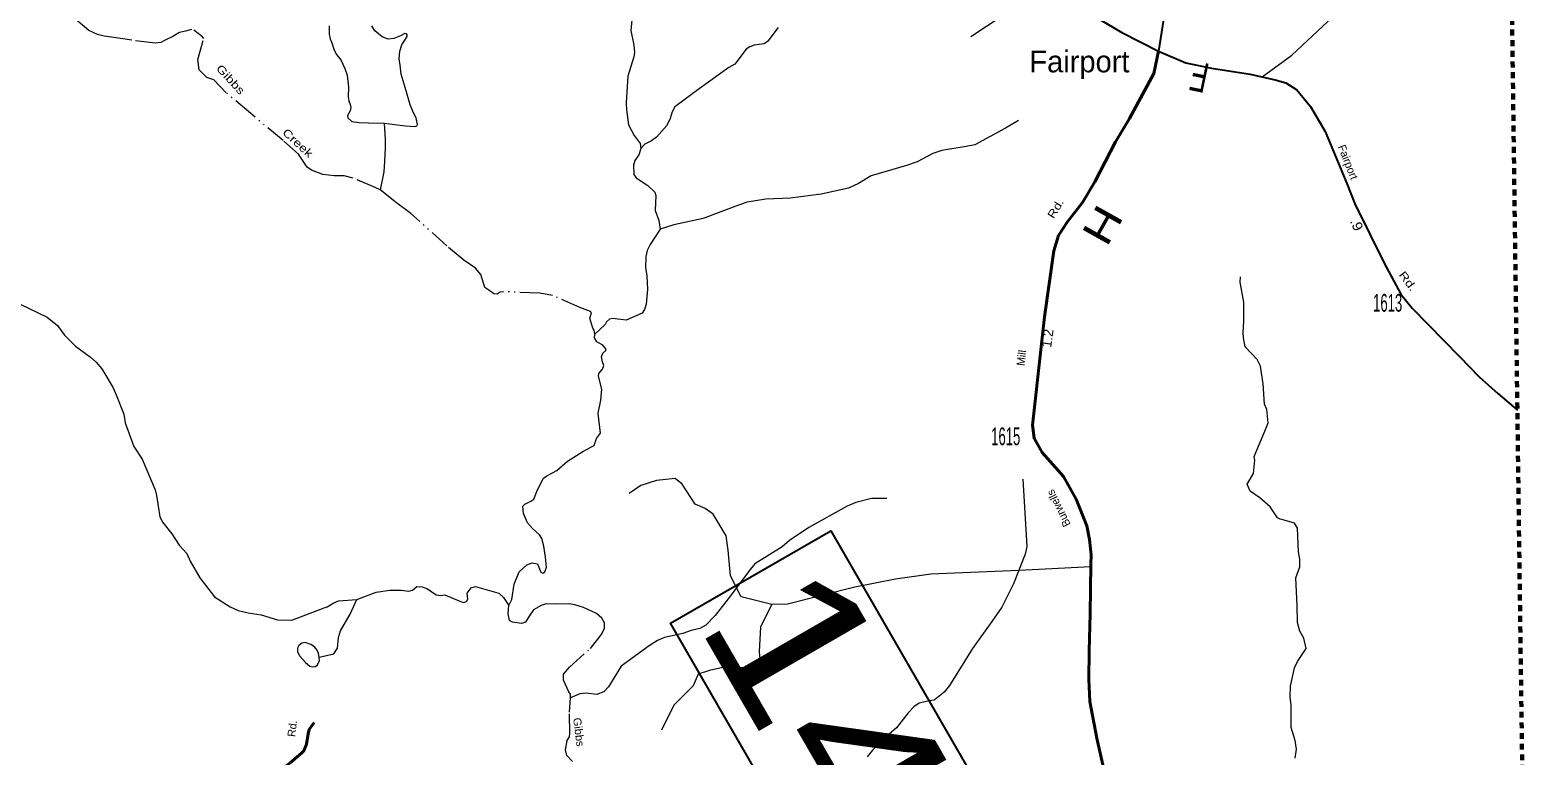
# Model space of a CAD drawing. Extents: x 626927 to 658553, y 251995 to 309938.
# Drawn here: x 650011 to 653829, y 272961 to 274800 of the extents above; entities that cross this region are included whole.
import ezdxf
from ezdxf.enums import TextEntityAlignment as Align

# ---------------------------------------------------------------- set-up
doc = ezdxf.new("R2010")
doc.units = 0
doc.header["$LTSCALE"] = 10
doc.linetypes.add('DASH_DOUBLE_DOT', pattern=[9.2, 5, -1.2, 0.3, -1.2, 0.3, -1.2])
doc.linetypes.add('SHORT_DASHED', pattern=[2.7, 1.5, -1.2])
for name, color, linetype, lineweight in [('11', 7, 'Continuous', 40), ('17', 7, 'Continuous', 25), ('31', 7, 'Continuous', 35), ('32', 7, 'Continuous', 25), ('35', 7, 'Continuous', 13), ('52', 7, 'SHORT_DASHED', 60), ('59', 7, 'DASH_DOUBLE_DOT', 13), ('62', 7, 'Continuous', 13)]:
    doc.layers.add(name, color=color, linetype=linetype, lineweight=lineweight)
for name, color, linetype in [('21', 7, 'Continuous'), ('22', 7, 'Continuous'), ('8', 7, 'Continuous'), ('9', 7, 'Continuous')]:
    doc.layers.add(name, color=color, linetype=linetype)

msp = doc.modelspace()

# ---------------------------------------------------------------- linework, layer by layer
at = {"layer": '31', "lineweight": 25}
msp.add_lwpolyline([(652118.45, 272456.06), (651632.9, 273297.05), (652038.83, 273531.41), (652524.38, 272690.42)], close=True, dxfattribs=at)
at = {"layer": '32'}
for points in [[(653743.42, 276320.59), (653725.78, 276308.65), (653701.89, 276292.36), (653663.01, 276268.25), (653625.78, 276250.17), (653410.85, 276196.2), (653206.06, 276141.95), (653102.84, 276112.09), (653054.65, 276089.08), (653021.8, 276061.13), (652986.21, 276021.68), (652954.45, 275976.75), (652935.56, 275945.79), (652919.13, 275892.64), (652913.1, 275848.8), (652911.74, 275686.33), (652912.01, 275429.07), (652917.21, 275144.41), (652922.14, 274999.21), (652917.21, 274955.37), (652906.53, 274907.97), (652881.34, 274826.88), (652868.8, 274746.2)], [(652084.56, 275829.27), (652096.53, 275769.21), (652105.84, 275706.2), (652115.69, 275659.62), (652137.05, 275605.37), (652156.49, 275568.39), (652180.03, 275535.51), (652246.29, 275467.57), (652293.38, 275422.63), (652316.66, 275391.13), (652357.72, 275320.99), (652428.64, 275194.69), (652498.45, 275051.4), (652537.33, 274993.86), (652580.04, 274938.52), (652614.81, 274893.86), (652664.09, 274859.34), (652775.25, 274793.59), (652868.8, 274746.2)], [(652868.8, 274746.2), (652937.75, 274716.74), (653002.91, 274703.59), (653100.92, 274688.25), (653164.17, 274673.73), (653190.45, 274666.05), (653218.93, 274648.52), (653253.42, 274605.78), (653290.66, 274542.77), (653345.14, 274410.98), (653365.95, 274359.48), (653439.6, 274209.07), (653481.76, 274130.71), (653511.06, 274095.37), (653630.43, 273972.63), (653680.26, 273921.67), (653727.27, 273879.05), (653777.07, 273837.07)]]:
    msp.add_lwpolyline(points, dxfattribs=at)
at = {"layer": '32', "lineweight": 40}
for points in [[(652868.8, 274746.2), (652856.7, 274689.89), (652795.37, 274575.37), (652759.51, 274516.47), (652707.49, 274415.09), (652676, 274363.31), (652637.12, 274313.45), (652615.22, 274278.93), (652603.72, 274240.57), (652579.9, 274073.17), (652571.14, 273997.01), (652548.96, 273798.93), (652553.35, 273765.5), (652574.15, 273729.89), (652628.09, 273668.79), (652659.85, 273611.8), (652686.68, 273543.86), (652694.07, 273509.06), (652697.91, 273470.71), (652697.36, 273446.6), (652695.72, 273320.57), (652692.7, 273227.14), (652692.16, 273154.27), (652694.89, 273098.92), (652712.14, 273006.05), (652729.12, 272930.98)], [(650730.82, 273046), (650717.45, 273027.55), (650714.97, 273016.67), (650711.4, 272990.51), (650704.66, 272974.26), (650698.84, 272968.37), (650670.09, 272943.44), (650616.43, 272903.99), (650550.72, 272877.69), (650464.47, 272845.09), (650385.62, 272819.88), (650321.56, 272808.37), (650287.61, 272793.58), (650239.42, 272762.89), (650172.89, 272720.43), (650138.39, 272703.99), (650083.63, 272690.29), (650065.02, 272684.26)]]:
    msp.add_lwpolyline(points, dxfattribs=at)
at = {"layer": '35'}
for points in [[(653131.23, 274681.29), (653206.24, 274736.33), (653297.05, 274821.74), (653353.57, 274879.94), (653378.48, 274912.21), (653386.4, 274931.83), (653400.78, 274982.56), (653408.91, 275018.75), (653415.31, 275044.77), (653416.61, 275060.47), (653420.53, 275068.17), (653435.07, 275094.34), (653440, 275104.66), (653452.13, 275119.48), (653465.93, 275129.95), (653540.01, 275170.36), (653594.4, 275204.37), (653658.75, 275246.81), (653675.6, 275260.62), (653697.02, 275293.76), (653706.54, 275304.23), (653756.72, 275338.81)], [(652594.53, 274919.91), (652554.72, 274889.44), (652393.09, 274782.22)], [(651889.58, 273344.27), (651811.48, 273364.26), (651784.24, 273416.96), (651778.8, 273482.38), (651773.35, 273518.73), (651740.66, 273573.25), (651720.68, 273587.79), (651695.26, 273598.69), (651662.57, 273649.57), (651644.4, 273664.11), (651597.19, 273658.66), (651557.23, 273645.94), (651528.17, 273625.95)], [(652697.22, 273440.38), (652515.22, 273430.59), (652291.84, 273421.5), (652202.85, 273408.78), (652099.33, 273388.79), (651928.62, 273345.17), (651889.58, 273344.27)], [(651889.58, 273344.27), (651860.52, 273287.93), (651856.89, 273224.32), (651860.52, 273189.79), (651844.17, 273180.71), (651780.61, 273187.98), (651731.58, 273177.07), (651702.52, 273167.99), (651689.81, 273138.91), (651640.77, 273089.84), (651609.9, 273026.23)]]:
    msp.add_lwpolyline(points, dxfattribs=at)
at = {"layer": '52'}
msp.add_lwpolyline([(653828.94, 270007.26), (653420.28, 300176.56)], dxfattribs=at)
at = {"layer": '59'}
for points in [[(650420.16, 274800.75), (650404.96, 274796.95), (650389.45, 274793.78), (650372.98, 274783.33), (650355.25, 274774.77), (650342.59, 274768.44), (650328.02, 274766.22), (650268.5, 274773.82), (650229.24, 274780.16), (650198.85, 274784.59), (650181.89, 274788.87), (650159.89, 274798.52), (650101.8, 274847.03)], [(650897.93, 274394.6), (650885.05, 274400.57), (650829.21, 274424.4), (650806.42, 274430.42), (650781.41, 274430.11), (650752.73, 274433.52), (650723.96, 274444.41), (650712.42, 274452.25), (650690.9, 274485.1), (650651.72, 274519.71), (650569.91, 274588.44), (650506.91, 274641.66), (650476.51, 274673.4), (650458.78, 274679.42), (650439.15, 274699.38), (650435.99, 274725.35), (650451.19, 274778.26), (650447.7, 274783.01), (650426.17, 274799.8)], [(651440.9, 274028.99), (651439.63, 274039.76), (651436.15, 274044.51), (651428.86, 274070.17), (651432.35, 274083.16), (651430.45, 274086.96), (651403.22, 274096.78), (651333.88, 274127.51), (651301.59, 274132.89), (651209.14, 274137.01), (651201.54, 274135.74), (651193.63, 274130.67), (651185.39, 274131.31), (651172.41, 274140.81), (651162.91, 274147.7), (651152.39, 274180.52), (651138.85, 274196.88), (651109.09, 274216.84), (651066.1, 274253.31), (650975.6, 274335.19), (650934.62, 274365.44), (650897.93, 274394.6)], [(651223.39, 273342.44), (651230.99, 273356.89), (651236.69, 273396.17), (651249.35, 273427.53), (651268.98, 273445.27), (651282.59, 273450.4), (651295.89, 273447.24), (651304.44, 273426.33), (651309.5, 273423.79), (651314.89, 273426.96), (651318.37, 273439), (651315.84, 273464.66), (651312.35, 273491.97), (651307.29, 273511.61), (651300.96, 273520.79), (651283.54, 273536.95), (651270.56, 273551.84), (651260.75, 273574.96), (651258.85, 273593.34), (651263.91, 273598.72), (651279.11, 273606.33), (651286.39, 273611.08), (651295.89, 273635.15), (651311.4, 273664.3), (651319.95, 273670.44), (651344.65, 273684.38), (651371.88, 273707.51), (651410.82, 273731.9), (651432.66, 273744.26), (651439.31, 273747.74), (651445.65, 273765.16), (651455.14, 273778.79), (651449.44, 273829.47), (651456.73, 273862.16), (651458.63, 273890.36), (651450.39, 273923.3), (651451.03, 273929.39), (651460.84, 273940.47), (651463.69, 273950.3), (651460.53, 273959.17), (651457.68, 273972.15), (651461.79, 273981.66), (651469.07, 273988.31), (651468.76, 273992.11), (651461.79, 274001.11), (651446.59, 274010.29), (651440.58, 274019.8), (651440.9, 274028.99)], [(651379.79, 273108.21), (651379.16, 273117.4), (651375.36, 273123.73), (651362.06, 273152.88), (651361.43, 273168.4), (651376.94, 273185.82), (651429.82, 273233.34), (651457.05, 273268), (651465.28, 273284.15), (651465.28, 273298.41), (651459.26, 273310.13), (651445.65, 273321.85), (651412.4, 273337.37), (651390.87, 273343.71), (651375.36, 273345.93), (651341.17, 273344.98), (651318.05, 273346.24), (651305.07, 273341.81), (651286.08, 273331.35), (651274.44, 273314.96), (651265.81, 273299.99), (651255.37, 273296.51), (651232.25, 273299.99), (651225.29, 273304.43), (651221.49, 273321.22), (651222.12, 273331.67), (651223.39, 273342.44)], [(651384.23, 272947.15), (651369.98, 272962.04), (651366.5, 272975.98), (651371.24, 272999.74), (651376.94, 273009.43), (651378.07, 273017.41), (651377.26, 273071.52), (651379.79, 273108.21)]]:
    msp.add_lwpolyline(points, dxfattribs=at)
at = {"layer": '59', "linetype": 'Continuous'}
for points in [[(653219.12, 273341.75), (653216.38, 273412.41), (653226.05, 273439.91), (653226.56, 273459.4), (653222.85, 273478.27), (653220.69, 273538.02), (653212.75, 273550.78), (653186.5, 273557.93), (653176.15, 273560.34), (653170.03, 273563.97), (653151.01, 273591.97), (653124.67, 273614.41), (653100.24, 273631.92), (653092.89, 273648.97), (653108.56, 273676.45), (653112.07, 273710.58), (653110.85, 273719.1), (653141.59, 273793.66), (653145.82, 273804.68), (653142.63, 273838.74), (653136.51, 273852.17), (653133.78, 273903.93), (653126.31, 273948.39), (653118.26, 273965.45), (653087.71, 273996.99), (653083.29, 274020.08), (653082.7, 274034.69), (653084.33, 274060.36), (653084.17, 274110.36), (653075.43, 274161.45), (653075.91, 274174.94)], [(653214.1, 272955.34), (653217.68, 272978.47), (653214.53, 273000.44), (653204.6, 273032.64), (653204.39, 273089.95), (653201.82, 273110.7), (653202.98, 273137.48), (653212.55, 273184.48), (653220.38, 273200.32), (653242.17, 273233.37), (653236.6, 273258.88), (653226.16, 273276.6), (653220.53, 273299.12), (653219.12, 273341.75)]]:
    msp.add_lwpolyline(points, dxfattribs=at)
at = {"layer": '62'}
for points in [[(651536.56, 274843.56), (651531.94, 274798.44), (651540, 274761.28), (651541.88, 274743), (651540.12, 274732.03), (651525.06, 274683.22), (651522.75, 274656.38), (651520.5, 274614.94), (651521.19, 274597.88), (651526.19, 274559.47), (651540.38, 274532.72), (651555.69, 274512.09), (651557.62, 274499.88)], [(650768.74, 274810.13), (650768.74, 274789.22), (650770.96, 274777.5), (650775.07, 274767.04), (650781.09, 274748.86), (650787.42, 274737.77), (650797.87, 274724.15), (650808.32, 274702.29), (650814.02, 274685.5), (650817.5, 274655.41), (650816.55, 274630.89), (650818.13, 274620.44), (650821.93, 274610.93), (650823.2, 274603.65), (650821.3, 274594.78), (650814.97, 274583.69), (650815.6, 274577.67), (650825.42, 274568.48), (650844.41, 274565.31), (650868.16, 274565), (650907.42, 274563.54)], [(650907.42, 274563.54), (650961.56, 274557.52), (650985.62, 274555.62), (650990.05, 274556.89), (650991.95, 274560.69), (650989.1, 274577.16), (650982.14, 274590.15), (650973.9, 274610.43), (650963.46, 274646.22), (650950.79, 274688.36), (650947.94, 274710.85), (650945.73, 274727), (650946.99, 274746.39), (650952.37, 274762.55), (650965.67, 274783.14), (650965.99, 274787.57), (650964.09, 274790.42), (650959.97, 274791.06), (650949.21, 274785.04), (650932.43, 274778.07), (650917.55, 274776.49), (650902.67, 274782.5), (650883.67, 274797.71), (650876.39, 274810.38)], [(651904.94, 274806.16), (651878.88, 274771.31), (651870.31, 274765.16), (651844.75, 274761.41), (651833.75, 274757.09), (651824.69, 274750.97), (651795.56, 274713.03), (651780.44, 274705.03), (651705.06, 274651.06), (651643.69, 274605.09), (651637, 274592.28), (651632.19, 274575.78), (651623.75, 274558.09), (651597.69, 274528.09), (651584.38, 274518.91), (651567.88, 274510.91), (651557.62, 274499.88)], [(652514.12, 274570.5), (652481.38, 274550.84), (652403.5, 274509.06), (652381.62, 274504.72), (652320.06, 274494.69), (652296.94, 274487.28), (652257.44, 274465.75), (652230.06, 274456.5), (652141.12, 274430.53), (652108.38, 274410.84), (652083.38, 274399.19), (652013.94, 274383.62), (651936, 274374.16), (651873.81, 274371.44), (651826.94, 274363.94), (651805, 274356.53), (651715.62, 274322), (651641.31, 274306.44), (651606.62, 274295.31)], [(650907.42, 274563.54), (650909.95, 274522.67), (650910.27, 274501.13), (650908.62, 274466.59), (650907.1, 274440.24), (650897.94, 274394.62)], [(651557.62, 274499.88), (651552.19, 274484.03), (651542.5, 274469.34), (651538.88, 274457.16), (651539.62, 274434), (651545.69, 274425.47), (651575.69, 274406.09), (651592.81, 274389.12), (651595.88, 274380.59), (651593.62, 274342.81), (651602.88, 274317.25), (651606.62, 274295.31)], [(649780.3, 274323.41), (649818.44, 274289.94), (649869.94, 274209.72), (649891.44, 274184.22), (649917.69, 274164.81), (649944, 274142.38), (649956.25, 274129.03), (649985.62, 274105.41), (650054, 274072.78), (650080.31, 274051.56), (650098.69, 274026.66), (650126.25, 273998.72), (650164.12, 273970.88), (650178.81, 273958.12), (650192.94, 273941.75), (650221.75, 273893.09), (650229.12, 273876.06), (650248.25, 273826.78), (650252, 273804.88), (650273.62, 273745.22), (650295.12, 273713)], [(651606.62, 274295.31), (651581.25, 274256.81), (651573.94, 274241.53), (651570.31, 274226.28), (651569.25, 274198.25), (651573, 274177.53), (651574.38, 274142.19), (651570.88, 274105.59), (651566.69, 274092.19), (651560.62, 274082.41), (651520.36, 274064.78), (651485.54, 274068.9), (651478.26, 274067.32), (651470.34, 274060.35), (651467.17, 274053.69), (651453.88, 274041.34), (651440.9, 274028.99)], [(650295.12, 273713), (650327.75, 273635.16), (650331.5, 273620.53), (650339.62, 273566.94), (650347.62, 273552.34), (650370.25, 273523.78), (650388.69, 273495.22), (650407.69, 273473.97), (650416.25, 273453.91), (650440.81, 273411.97), (650478.25, 273363.94), (650517.94, 273338.53), (650538.12, 273329.47), (650563.12, 273323.5), (650596.06, 273318.75), (650637.56, 273306.12), (650674.12, 273305.09), (650755.69, 273335.91), (650763, 273338.38), (650780.56, 273348.81), (650792.19, 273353.75), (650838.39, 273356.89)], [(652524.81, 273662.41), (652534.69, 273491.78), (652530.5, 273472.25), (652500.94, 273396.56), (652472, 273337.91), (652446.56, 273301.84), (652397.5, 273233.38), (652339.31, 273139.25), (652325.38, 273122.12), (652299.94, 273102.53), (652288.38, 273100.62), (652262.12, 273094.41), (652248.81, 273085.22), (652234.25, 273070.53), (652205.12, 273032)], [(652180.69, 273613.38), (652141.69, 273613.19), (652102.12, 273603.25), (652080.19, 273593.41), (651982.94, 273539.34), (651934.25, 273506.84), (651915.44, 273490.91), (651846.19, 273447.34), (651834.69, 273433.25), (651784.38, 273366.62), (651746.19, 273316.47), (651721.88, 273291.97), (651707.31, 273284), (651685.38, 273279.03), (651664.12, 273271), (651617.19, 273261.06), (651599.56, 273253.06), (651578.94, 273239.56), (651507.39, 273188.61), (651475.72, 273135.71), (651464.33, 273123.35), (651446.6, 273116.7), (651418.1, 273120.18), (651403.22, 273117.97), (651379.79, 273108.21)], [(650838.39, 273356.89), (650887.47, 273376.21), (650921.98, 273380.96), (650951.11, 273380.65), (650970.42, 273378.43), (650979.6, 273381.28), (650990.69, 273389.97), (651003.98, 273389.52), (651017.28, 273384.13), (651039.12, 273368.93), (651050.84, 273367.34), (651061.29, 273369.24), (651099.28, 273353.09), (651108.78, 273349.92), (651116.38, 273352.14), (651119.22, 273358.47), (651118.28, 273373.36), (651128.09, 273386.98), (651138.85, 273390.15), (651197.74, 273373.36), (651210.09, 273362.59), (651223.39, 273342.44)], [(650743.41, 273210.85), (650780.56, 273219.62), (650789.69, 273234.28), (650791.94, 273261.09), (650796.75, 273278.19), (650821.56, 273320.34), (650838.39, 273356.89)], [(652205.12, 273032), (652168.75, 273000.78), (652143.81, 272975.69), (652130.5, 272958.56)]]:
    msp.add_lwpolyline(points, dxfattribs=at)
msp.add_lwpolyline([(650743.41, 273210.85), (650741.2, 273220.67), (650737.71, 273228.9), (650731.06, 273237.46), (650722.2, 273243.16), (650707.95, 273248.23), (650699.4, 273246.96), (650691.81, 273240.63), (650688.64, 273233.66), (650688.64, 273224.79), (650694.02, 273214.02), (650708.59, 273197.86), (650719.35, 273188.35), (650726.32, 273186.77), (650734.23, 273187.4), (650739.3, 273191.84), (650744.36, 273202.61)], close=True, dxfattribs=at)

# ---------------------------------------------------------------- texts
at = {"layer": '11'}
for s, rotation, p in [('Fairport', 291.479, (653338.99, 274461.52)), ('Mill', 83.1, (652531.26, 273968.03)), ('Burwells', 116.213, (652624.33, 273592.79)), ('Rd.', 83.273, (650684.77, 273029.06))]:
    msp.add_text(s, height=20, rotation=rotation, dxfattribs=at).set_placement(p, align=Align.CENTER)
for rotation, width, p in [(58.657, 1.25, (652616.39, 274342.45)), (306.955, 1.3, (653491.93, 274157.84))]:
    msp.add_text('Rd.', height=20, rotation=rotation, dxfattribs=dict(at, width=width)).set_placement(p, align=Align.CENTER)
at = {"layer": '17', "width": 1.1}
msp.add_text('.9', height=25, rotation=294.238, dxfattribs=at).set_placement((653358.88, 274301.9), align=Align.CENTER)
at = {"layer": '17'}
msp.add_text('1.2', height=25, rotation=82.175, dxfattribs=at).set_placement((652599.72, 274017.2), align=Align.CENTER)
at = {"layer": '21'}
for s, rotation, width, p in [('Gibbs', 312.655, 1.3, (650511.47, 274667.78)), ('Creek', 317.486, 1.3, (650682.29, 274506.42)), ('Gibbs', 277.324, 1.05, (651390.7, 273020.22))]:
    msp.add_text(s, height=20, rotation=rotation, dxfattribs=dict(at, width=width)).set_placement(p, align=Align.CENTER)
at = {"layer": '22'}
for s, rotation, width, p in [('F', 168.171, 0.7, (652979.75, 274717.66)), ('H', 240.681, 1.25, (652694.13, 274324.08))]:
    msp.add_text(s, height=75, rotation=rotation, dxfattribs=dict(at, width=width)).set_placement(p, align=Align.CENTER)
at = {"layer": '31', "width": 1.25}
msp.add_text('148', height=375, rotation=300, dxfattribs=at).set_placement((651697.37, 273299.37))
at = {"layer": '8', "width": 0.55}
for s, p in [('1613', (653448.68, 274086.28)), ('1615', (652481.58, 273748.1))]:
    msp.add_text(s, height=45, dxfattribs=at).set_placement(p, align=Align.CENTER)
at = {"layer": '9'}
msp.add_text('Fairport', height=55, dxfattribs=at).set_placement((652668.16, 274692.63), align=Align.CENTER)

doc.saveas('drawing.dxf')
